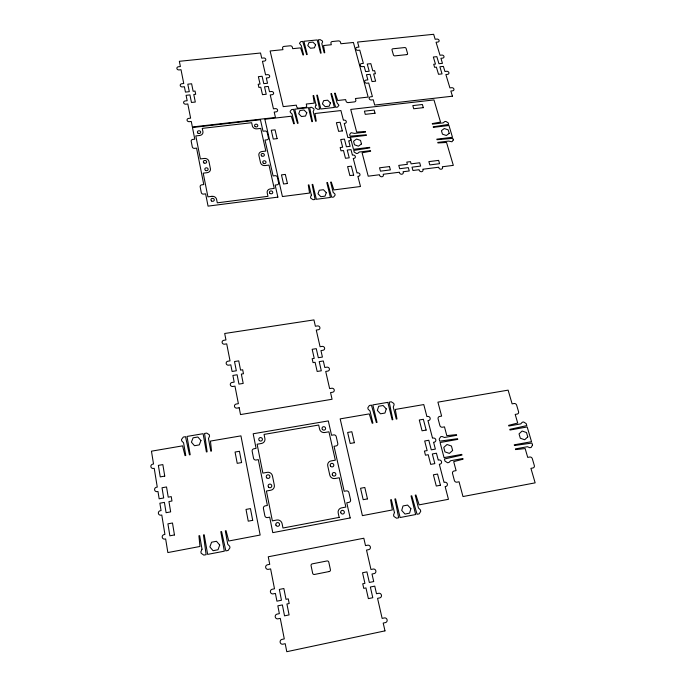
<?xml version="1.0" encoding="UTF-8"?>
<svg xmlns="http://www.w3.org/2000/svg" width="686" height="686" viewBox="0 0 686 686"><rect width="100%" height="100%" fill="white"/><g stroke="black" fill="none" stroke-linecap="round" stroke-linejoin="round"><path stroke-width="1.03" d="M394.45 512.562L393.55 514.997L393.901 516.438L396.551 518.204L398.677 517.793L394.87 498.988L395.573 498.851L400.101 517.527L415.647 514.543L411.043 495.944L411.746 495.815L417.062 514.277L419.172 513.874L420.75 511.31L420.389 509.878L418.443 507.992L415.244 495.155L415.948 495.026L419.137 504.862L448.447 499.305L445.137 486.588L445.823 486.46A2.221 2.058 44.6 0 0 447.349 483.964A2.221 2.058 44.6 0 0 444.725 482.249L444.039 482.378L439.323 464.259L440.009 464.13A2.204 2.032 41.4 0 0 441.527 461.678A2.204 2.032 41.4 0 0 438.929 459.98L438.243 460.109L436.442 453.214L432.334 453.961L434.838 463.625L430.705 464.379L428.218 454.707L425.466 455.204L424.411 451.071L427.155 450.582L424.685 440.995L428.793 440.266L431.271 449.836L435.37 449.098L433.595 442.264L434.272 442.144A2.178 2.007 38.4 0 0 435.79 439.735A2.178 2.007 38.4 0 0 433.209 438.054L432.532 438.174L427.953 420.604L428.63 420.484A2.152 1.981 35.6 0 0 430.139 418.117A2.152 1.981 35.6 0 0 427.584 416.462L426.906 416.574L423.776 404.569L395.29 409.448L396.954 418.957L396.276 419.077L393.258 407.004L394.124 404.766L393.79 403.437L391.252 401.782L389.211 402.133L392.846 419.669L392.16 419.789L387.847 402.365L372.807 404.911L377.043 422.405L376.357 422.525L371.435 405.143L369.377 405.495L367.799 407.853L368.125 409.199L369.986 410.974L372.91 423.116L372.215 423.236L369.257 413.898L340.17 418.88L362.397 515.632L392.341 509.955L390.634 499.777L391.337 499.648L394.45 512.562M410.88 508.686L409.585 513.162L404.989 514.046L401.704 510.427L403.016 505.951L407.595 505.085L410.88 508.686M311.384 195.184L310.509 197.071L310.784 198.228L313.125 199.703L315.063 199.454L312.139 184.483L312.773 184.397L316.349 199.283L330.455 197.448L326.819 182.613L327.454 182.527L331.732 197.285L333.653 197.036L335.145 195.064L334.862 193.924L333.164 192.372L330.635 182.124L331.269 182.047L333.876 189.919L360.493 186.498L357.878 176.336L358.504 176.251A1.955 1.672 16.9 0 0 359.953 174.33A1.955 1.672 16.9 0 0 357.638 172.881L357.012 172.966L353.264 158.466L353.89 158.389A1.947 1.655 16.3 0 0 355.339 156.494A1.947 1.655 16.3 0 0 353.033 155.062L352.415 155.139L350.992 149.617L347.245 150.071L349.234 157.814L345.478 158.277L343.497 150.526L341.002 150.834L340.162 147.524L342.657 147.224L340.702 139.541L344.432 139.095L346.396 146.77L350.134 146.315L348.72 140.836L349.346 140.759A1.929 1.629 15.7 0 0 350.786 138.898A1.929 1.629 15.7 0 0 348.497 137.483L347.879 137.552L344.235 123.446L344.852 123.369A1.921 1.612 15.2 0 0 346.293 121.542A1.921 1.612 15.2 0 0 344.02 120.136L343.403 120.213L340.916 110.557L314.977 113.516L316.22 121.139L315.594 121.208L313.202 111.509L314.042 109.76L313.776 108.688L311.521 107.299L309.66 107.505L312.482 121.568L311.856 121.645L308.426 107.642L294.74 109.194L298.11 123.231L297.475 123.309L293.488 109.331L291.619 109.546L290.127 111.372L290.384 112.453L292.022 113.927L294.345 123.669L293.719 123.746L291.284 116.226L264.856 119.244L282.418 196.548L309.558 193.058L308.288 184.971L308.932 184.886L311.384 195.184M202.018 549.194L200.895 551.758L201.152 553.268L203.836 555.111L206.117 554.674L203.459 534.943L204.214 534.797L207.644 554.382L224.331 551.184L220.806 531.684L221.561 531.539L225.84 550.892L228.112 550.455L229.964 547.762L229.69 546.262L227.769 544.298L225.317 530.835L226.063 530.698L228.73 541.005L260.157 535.037L240.94 435.867L210.456 441.081L211.52 451.036L210.791 451.165L208.484 438.534L209.556 436.193L209.307 434.795L206.735 433.08L204.548 433.449L207.121 451.8L206.392 451.928L203.09 433.698L187.004 436.433L190.202 454.732L189.465 454.852L185.529 436.682L183.334 437.051L181.49 439.529L181.73 440.935L183.565 442.787L185.769 455.495L185.031 455.624L182.579 445.857L151.452 451.182L153.527 464.01L152.781 464.148A2.281 2.178 -16.9 0 0 150.877 466.686A2.281 2.178 -16.9 0 0 153.475 468.444L154.23 468.315L157.266 487.111L156.511 487.24A2.307 2.212 -21.3 0 0 154.599 489.83A2.307 2.212 -21.3 0 0 157.223 491.613L157.977 491.485L159.161 498.799L163.697 497.976L162.025 487.763L166.535 486.957L168.224 497.161L171.234 496.621L171.963 501.012L168.945 501.56L170.651 511.876L166.098 512.699L164.408 502.384L159.872 503.198L161.064 510.573L160.301 510.71A2.324 2.247 -27 0 0 158.38 513.351A2.324 2.247 -27 0 0 161.021 515.16L161.785 515.014L164.923 534.42L164.151 534.566A2.35 2.272 -34.1 0 0 162.222 537.249A2.35 2.272 -34.1 0 0 164.889 539.076L165.652 538.939L167.856 552.564L199.978 546.468L198.914 535.792L199.669 535.655L202.018 549.194M316.075 105.129L315.234 106.879L315.5 107.942L317.755 109.34L319.616 109.125L316.778 95.217L317.386 95.148L320.851 108.988L334.416 107.445L330.892 93.656L331.51 93.588L335.651 107.308L337.495 107.102L338.927 105.292L337.015 102.771L334.562 93.245L335.18 93.176L337.692 100.508L345.65 99.616L346.061 101.202A1.904 1.578 15.2 0 0 348.308 102.591L354.413 101.897A1.895 1.578 15.5 0 0 355.828 100.105L355.408 98.518L368.159 97.086L353.419 42.481L340.908 43.758L340.505 42.24A1.852 1.501 14.1 0 0 338.309 40.911L332.333 41.52A1.861 1.509 13.8 0 0 330.935 43.218L331.329 44.736L323.535 45.533L324.761 52.719L324.161 52.779L321.811 43.621L322.617 41.983L322.36 40.971L320.165 39.634L318.364 39.822L321.142 53.088L320.542 53.156L317.164 39.942L303.915 41.271L307.225 54.528L306.625 54.588L302.706 41.4L300.897 41.58L299.456 43.287L301.3 45.705L303.589 54.906L302.98 54.966L300.597 47.866L292.699 48.672L292.322 47.145A1.878 1.526 11.7 0 0 290.127 45.799L284.047 46.416A1.878 1.526 11.4 0 0 282.589 48.131L282.958 49.666L270.113 50.978L283.224 106.63L296.318 105.164L296.712 106.767A1.921 1.604 12.3 0 0 298.967 108.165L305.184 107.462A1.921 1.604 12.7 0 0 306.651 105.644L306.256 104.04L314.308 103.14L313.082 95.628L313.699 95.56L316.075 105.129M386.252 408.899L384.957 413.049L380.507 413.812L377.351 410.417L378.663 406.266L383.105 405.512L386.252 408.899M219.709 545.053L218.011 549.76L213.08 550.704L209.865 546.922L211.58 542.214L216.493 541.288L219.709 545.053M326.313 192.663L325.018 196.162L320.851 196.702L317.987 193.744L319.29 190.254L323.449 189.713L326.313 192.663M330.429 102.969L329.186 106.193L325.181 106.647L322.42 103.869L323.672 100.653L327.668 100.199L330.429 102.969M200.947 440.541L199.266 444.897L194.498 445.72L191.411 442.17L193.1 437.822L197.86 437.008L200.947 440.541M306.805 112.796L305.519 116.054L301.471 116.517L298.71 113.713L300.005 110.455L304.044 110L306.805 112.796M315.62 44.77L314.385 47.831L310.458 48.234L307.774 45.568L309.017 42.515L312.936 42.12L315.62 44.77M532.516 445.077L531.127 447.469L529.798 447.709L527.414 446.723L515.435 448.91L515.632 449.587L525.15 448.558L527.723 457.399L529.729 457.03A2.195 1.964 44.2 0 1 532.319 458.702L534.325 465.545A2.204 1.972 44.9 0 1 532.928 467.972L530.921 468.349L535.149 482.85L462.981 496.544L459.054 481.778L456.996 482.164A2.221 2.041 44.4 0 1 454.372 480.449L452.537 473.477A2.212 2.041 43.5 0 1 454.038 471.008L456.096 470.63L453.703 461.627L463.067 459.191L462.878 458.505L450.608 460.743L448.918 462.501L447.546 462.75L444.948 461.052L444.408 458.985L461.961 455.067L461.772 454.381L444.048 457.605L440.086 442.53L457.733 439.374L457.553 438.697L439.726 441.167L439.194 439.126L440.695 436.725L442.058 436.485L444.451 437.479L456.644 435.31L456.464 434.632L446.809 435.636L444.477 426.864L442.444 427.215A2.161 1.981 37.2 0 1 439.88 425.552L438.105 418.837A2.152 1.972 36.4 0 1 439.597 416.471L441.621 416.119L437.917 402.15L508.12 390.137L512.116 403.865L514.088 403.522A2.144 1.904 38.9 0 1 516.635 405.143L518.565 411.737A2.144 1.912 39.5 0 1 517.167 414.061L515.195 414.413L517.707 423.039L508.643 425.346L508.841 426.015L520.734 423.897L522.32 422.216L523.641 421.984L526.205 423.622L526.788 425.62L509.801 429.359L509.99 430.028L527.182 426.958L531.53 441.698L514.26 444.837L514.457 445.514L531.924 443.053L532.516 445.077M453.283 139.961L451.963 141.796L448.635 141.084L437.779 142.414L437.942 142.954L446.543 142.465L453.317 165.369L442.367 166.758L442.53 167.315A1.929 1.629 21.8 0 1 441.184 169.202A1.929 1.629 21.8 0 1 438.869 167.778L438.714 167.23L422.79 169.245L422.953 169.802A1.938 1.638 20.7 0 1 421.581 171.706A1.938 1.638 20.7 0 1 419.266 170.274L419.112 169.716L412.955 170.497L412.02 167.17L420.629 166.081L419.686 162.771L411.094 163.851L410.477 161.639L406.789 162.102L407.398 164.314L398.763 165.395L399.681 168.73L408.324 167.633L409.25 170.968L403.076 171.757L403.231 172.315A1.947 1.655 19.6 0 1 401.833 174.218A1.947 1.655 19.6 0 1 399.509 172.786L399.363 172.229L383.208 174.278L383.354 174.836A1.947 1.664 18.4 0 1 381.939 176.756A1.947 1.664 18.4 0 1 379.615 175.316L379.469 174.75L368.211 176.182L362.097 152.815L370.637 151.194L370.491 150.646L359.318 152.018L357.74 153.347L356.488 153.501L354.19 152.069L353.762 150.423L369.763 147.902L369.617 147.353L353.479 149.316L350.357 137.26L366.427 135.339L366.29 134.799L350.074 136.171L349.654 134.542L351.086 132.69L354.465 133.401L365.569 132.089L365.424 131.541L356.651 132.029L350.735 109.434L433.972 99.916L440.523 122.082L432.283 123.609L432.446 124.14L443.225 122.863L444.708 121.585L445.9 121.439L448.164 122.828L448.644 124.423L433.226 126.816L433.38 127.347L448.961 125.487L452.477 137.269L436.836 139.172L436.991 139.712L452.803 138.34L453.283 139.961M527.766 436.896L524.679 439.752L520.305 438.243L519.036 433.878L522.123 431.031L526.488 432.54L527.766 436.896M452.623 450.479L449.381 453.403L444.948 451.868L443.773 447.418L447.023 444.502L451.439 446.037L452.623 450.479M449.219 133.35L446.354 135.502L442.453 134.164L441.424 130.674L444.288 128.531L448.181 129.868L449.219 133.35M361.453 143.957L358.426 146.161L354.473 144.806L353.547 141.239L356.574 139.044L360.519 140.407L361.453 143.957M384.983 630.871L286.782 651.7L285.213 643.691L282.915 644.18A2.444 2.35 -89.9 0 1 280.145 642.268A2.444 2.35 -89.9 0 1 281.98 639.395L284.287 638.906L280.274 618.352L277.984 618.823A2.401 2.332 89.3 0 1 275.24 616.937A2.401 2.332 89.3 0 1 277.067 614.116L279.356 613.644L277.83 605.832L282.383 604.915L284.527 615.848L289.089 614.905L286.92 603.989L289.192 603.526L288.266 598.869L286.002 599.332L283.858 588.519L279.339 589.428L281.466 600.25L276.921 601.168L275.412 593.424L273.139 593.879A2.358 2.315 87.5 0 1 270.421 592.018A2.358 2.315 87.5 0 1 272.239 589.248L274.503 588.794L270.618 568.9L268.372 569.337A2.324 2.298 82.9 0 1 265.671 567.502A2.324 2.298 82.9 0 1 267.48 564.784L269.735 564.346L268.26 556.783L363.82 538.236L365.509 545.619L367.679 545.198A2.298 2.195 54.6 0 1 370.363 546.991A2.298 2.195 54.6 0 1 368.699 549.64L366.521 550.069L370.963 569.491L373.15 569.054A2.324 2.221 60 0 1 375.851 570.872A2.324 2.221 60 0 1 374.187 573.573L371.992 574.01L373.724 581.574L369.334 582.457L366.924 571.875L362.542 572.75L364.926 583.349L362.731 583.795L363.752 588.365L365.955 587.919L368.373 598.621L372.79 597.712L370.363 587.019L374.762 586.127L376.503 593.75L378.706 593.296A2.358 2.238 64.6 0 1 381.433 595.139A2.358 2.238 64.6 0 1 379.761 597.883L377.557 598.338L382.136 618.395L384.357 617.932A2.392 2.264 68.3 0 1 387.101 619.801A2.392 2.264 68.3 0 1 385.421 622.596L383.2 623.068L384.983 630.871M329.271 571.515L314.462 574.465A1.552 1.509 66.8 0 1 312.653 573.239L311.075 565.667A1.544 1.509 64.2 0 1 312.241 563.866L327.008 560.959A1.544 1.501 61.1 0 1 328.8 562.168L330.42 569.706A1.552 1.501 63.5 0 1 329.271 571.515M339.167 517.39L282.975 528.023L282.083 523.607A4.528 4.476 36.5 0 0 276.784 520.022L272.359 520.854L266.425 491.022L270.807 490.224A4.468 4.365 17.5 0 0 274.314 485.113L272.436 475.827A4.45 4.339 15.6 0 0 267.223 472.337L262.867 473.117L257.121 444.236L261.443 443.482A4.399 4.227 11.2 0 0 264.907 438.568L264.067 434.41L318.69 425.037L319.599 429.136A4.348 4.133 24.7 0 0 324.727 432.523L328.946 431.794L335.325 460.177L331.072 460.932A4.408 4.227 31.6 0 0 327.745 465.905L329.777 475.064A4.425 4.253 33.7 0 0 335 478.536L339.278 477.756L345.864 507.065L341.551 507.872A4.502 4.348 44.3 0 0 338.198 513.025L339.167 517.39M350.186 517.956L272.779 532.645L269.709 517.158L267.497 517.578A2.255 2.23 23.3 0 1 264.856 515.786L263.415 508.472A2.255 2.221 19.5 0 1 265.19 505.882L267.394 505.471L258.305 459.629L256.135 460.006A2.212 2.144 10.1 0 1 253.546 458.274L252.156 451.242A2.212 2.135 9.6 0 1 253.914 448.764L256.084 448.387L253.185 433.766L328.311 420.912L331.552 435.267L333.653 434.898A2.178 2.075 27.5 0 1 336.226 436.588L337.786 443.482A2.187 2.084 28.7 0 1 336.149 445.926L334.039 446.294L344.175 491.296L346.319 490.893A2.23 2.144 39.7 0 1 348.942 492.642L350.572 499.802A2.238 2.152 41.7 0 1 348.917 502.358L346.764 502.761L350.186 517.956M174.458 534.96L169.871 535.817L167.916 523.847L172.486 522.998L174.458 534.96M252.705 520.34L248.246 521.171L246.008 509.424L250.45 508.6L252.705 520.34M367.464 498.893L363.194 499.691L360.553 488.269L364.815 487.48L367.464 498.893M440.438 485.259L436.279 486.031L433.389 474.815L437.531 474.052L440.438 485.259M164.743 476.101L160.25 476.89L158.372 465.382L162.848 464.602L164.743 476.101M241.601 462.57L237.219 463.342L235.066 452.04L239.431 451.285L241.601 462.57M354.388 442.71L350.194 443.456L347.648 432.463L351.832 431.734L354.388 442.71M426.152 430.079L422.062 430.799L419.283 420.004L423.365 419.292L426.152 430.079M239.182 407.758L237.039 408.11A2.178 2.067 5.8 0 1 234.492 406.429A2.178 2.067 5.8 0 1 236.241 404.028L238.385 403.677L234.964 386.132L232.837 386.475A2.169 2.041 5.6 0 1 230.316 384.812A2.169 2.041 5.6 0 1 232.057 382.462L234.183 382.119L232.88 375.448L237.116 374.77L238.96 384.109L243.204 383.423L241.352 374.093L243.47 373.75L242.673 369.771L240.563 370.114L238.737 360.87L234.518 361.531L236.336 370.783L232.1 371.46L230.805 364.841L228.695 365.175A2.152 2.007 5.4 0 1 226.191 363.529A2.152 2.007 5.4 0 1 227.924 361.213L230.033 360.879L226.714 343.866L224.614 344.183A2.135 1.972 5.3 0 1 222.135 342.563A2.135 1.972 5.3 0 1 223.859 340.29L225.96 339.964L224.691 333.49L313.939 319.908L315.389 326.244L317.421 325.936A2.092 1.912 17.3 0 1 319.89 327.531A2.092 1.912 17.3 0 1 318.295 329.752L316.263 330.06L320.07 346.722L322.111 346.404A2.109 1.947 18.7 0 1 324.598 348.016A2.109 1.947 18.7 0 1 322.995 350.272L320.954 350.597L322.429 357.072L318.33 357.723L316.272 348.66L312.173 349.303L314.222 358.384L312.164 358.709L313.039 362.62L315.097 362.294L317.164 371.452L321.297 370.792L319.213 361.633L323.32 360.973L324.812 367.499L326.87 367.173A2.127 1.972 20.4 0 1 329.374 368.802A2.127 1.972 20.4 0 1 327.771 371.1L325.713 371.435L329.632 388.593L331.707 388.25A2.144 2.007 22.5 0 1 334.228 389.905A2.144 2.007 22.5 0 1 332.616 392.238L330.549 392.589L332.067 399.261L240.512 414.576L239.182 407.758M277.873 197.131L208.055 206.126L205.629 193.855L203.631 194.104A2.024 1.758 5.7 0 1 201.298 192.612L200.158 186.806A2.024 1.749 5.7 0 1 201.804 184.826L203.785 184.577L196.565 148.133L194.601 148.365A1.989 1.698 5.6 0 1 192.303 146.907L191.205 141.307A1.989 1.689 5.6 0 1 192.835 139.404L194.79 139.181L192.474 127.519L260.431 119.75L263.012 131.232L264.925 131.009A1.955 1.655 10.4 0 1 267.197 132.441L268.449 137.946A1.955 1.664 10.4 0 1 266.914 139.824L265.002 140.047L273.088 175.933L275.026 175.693A1.981 1.715 11.1 0 1 277.35 177.151L278.645 182.853A1.989 1.724 11.2 0 1 277.093 184.808L275.146 185.057L277.873 197.131M211.905 196.333L207.927 196.848L203.21 173.164L207.163 172.675A4.013 3.447 6.2 0 0 210.422 168.773L208.93 161.381A3.996 3.43 6.2 0 0 204.317 158.457L200.381 158.929L195.81 135.922L199.712 135.476A3.953 3.344 6.1 0 0 202.936 131.695L202.259 128.376L251.651 122.717L252.379 125.992A3.902 3.293 9.8 0 0 256.933 128.839L260.749 128.402L265.842 151.066L262.001 151.529A3.944 3.37 10.2 0 0 258.888 155.353L260.509 162.651A3.953 3.387 10.3 0 0 265.13 165.566L268.998 165.094L274.237 188.418L270.344 188.907A3.996 3.473 10.8 0 0 267.206 192.86L267.977 196.325L217.299 202.833L216.587 199.326A4.056 3.533 6.3 0 0 211.905 196.333M389.485 166.569L379.547 167.813L380.438 171.157L390.385 169.905L389.485 166.569M438.62 160.387L428.87 161.613L429.813 164.923L439.58 163.688L438.62 160.387M287.425 183.505L283.558 183.994L281.474 174.887L285.333 174.407L287.425 183.505M353.667 175.127L349.894 175.599L347.605 166.629L351.369 166.166L353.667 175.127M277.093 138.623L273.277 139.069L271.27 130.271L275.069 129.834L277.093 138.623M342.34 130.923L338.618 131.36L336.406 122.691L340.119 122.254L342.34 130.923M375.036 113.233L365.278 114.365L364.42 111.158L374.17 110.043L375.036 113.233M423.305 107.659L413.718 108.765L412.809 105.601L422.387 104.504L423.305 107.659M452.434 96.194L374.693 105.052L373.261 99.77L371.443 99.976A1.895 1.569 16.4 0 1 369.197 98.595A1.895 1.569 16.4 0 1 370.586 96.812L372.404 96.606L368.708 83.006L366.899 83.203A1.878 1.544 15.9 0 1 364.669 81.84A1.878 1.544 15.9 0 1 366.05 80.082L367.859 79.885L366.453 74.705L370.054 74.32L372.035 81.574L375.636 81.18L373.647 73.934L375.439 73.736L374.59 70.641L372.798 70.838L370.826 63.652L367.242 64.03L369.205 71.224L365.612 71.61L364.206 66.465L362.414 66.653A1.869 1.526 15.5 0 1 360.201 65.307A1.869 1.526 15.5 0 1 361.582 63.575L363.374 63.386L359.773 50.138L357.989 50.327A1.852 1.501 15.1 0 1 355.794 48.989A1.852 1.501 15.1 0 1 357.166 47.283L358.95 47.102L357.578 42.06L433.655 34.3L435.156 39.256L436.896 39.085A1.826 1.458 18.8 0 1 439.083 40.397A1.826 1.458 18.8 0 1 437.797 42.06L436.064 42.24L440.018 55.266L441.758 55.077A1.835 1.483 19.3 0 1 443.962 56.406A1.835 1.483 19.3 0 1 442.676 58.104L440.935 58.284L442.461 63.344L438.963 63.721L436.828 56.638L433.338 57.015L435.464 64.098L433.706 64.287L434.624 67.331L436.382 67.142L438.526 74.285L442.041 73.899L439.889 66.765L443.388 66.388L444.931 71.473L446.689 71.284A1.852 1.501 19.8 0 1 448.901 72.622A1.852 1.501 19.8 0 1 447.615 74.345L445.866 74.534L449.913 87.902L451.68 87.705A1.861 1.518 20.4 0 1 453.909 89.051A1.861 1.518 20.4 0 1 452.623 90.801L450.856 91.006L452.434 96.194M275.455 117.478L192.372 126.97L191.274 121.456L189.336 121.671A1.972 1.664 5.6 0 1 187.064 120.247A1.972 1.664 5.6 0 1 188.684 118.378L190.622 118.155L187.81 103.972L185.88 104.186A1.964 1.638 5.6 0 1 183.625 102.771A1.964 1.638 5.6 0 1 185.237 100.936L187.167 100.722L186.095 95.32L189.945 94.908L191.454 102.463L195.304 102.043L193.786 94.488L195.699 94.282L195.047 91.058L193.135 91.264L191.626 83.778L187.801 84.181L189.302 91.675L185.452 92.096L184.388 86.728L182.476 86.933A1.947 1.612 5.6 0 1 180.238 85.536A1.947 1.612 5.6 0 1 181.841 83.726L183.754 83.521L181.018 69.715L179.115 69.921A1.938 1.595 5.6 0 1 176.894 68.531A1.938 1.595 5.6 0 1 178.489 66.748L180.392 66.551L179.355 61.303L260.534 53.011L261.726 58.173L263.578 57.976A1.895 1.552 10.3 0 1 265.782 59.339A1.895 1.552 10.3 0 1 264.299 61.088L262.446 61.277L265.585 74.834L267.446 74.637A1.904 1.578 10.5 0 1 269.667 76.009A1.904 1.578 10.5 0 1 268.175 77.784L266.314 77.981L267.531 83.246L263.793 83.649L262.103 76.275L258.373 76.678L260.054 84.052L258.185 84.258L258.905 87.431L260.783 87.225L262.481 94.668L266.237 94.256L264.53 86.822L268.269 86.419L269.495 91.718L271.364 91.512A1.921 1.595 10.7 0 1 273.603 92.902A1.921 1.595 10.7 0 1 272.102 94.702L270.233 94.908L273.457 108.834L275.335 108.62A1.929 1.621 11 0 1 277.598 110.026A1.929 1.621 11 0 1 276.089 111.852L274.203 112.067L275.455 117.478M406.687 54.623L394.913 55.866A1.235 0.995 17 0 1 393.438 54.974L391.998 49.915A1.226 0.995 16.9 0 1 392.889 48.792L404.637 47.566A1.226 0.986 17.4 0 1 406.103 48.449L407.561 53.491A1.226 0.995 17.6 0 1 406.687 54.623M340.745 512.639A1.878 1.809 44.3 0 0 343.832 513.557A1.878 1.809 44.3 0 0 342.983 510.444A1.878 1.809 44.3 0 0 340.745 512.639M275.926 525.133A1.887 1.869 36.5 0 0 279.151 525.605A1.887 1.869 36.5 0 0 277.916 522.586A1.887 1.869 36.5 0 0 275.926 525.133M268.578 487.129A1.861 1.818 17.5 0 0 271.716 486.477A1.861 1.818 17.5 0 0 269.538 484.127A1.861 1.818 17.5 0 0 268.578 487.129M332.384 474.944A1.844 1.775 33.7 0 0 335.523 475.415A1.844 1.775 33.7 0 0 334.262 472.517A1.844 1.775 33.7 0 0 332.384 474.944M330.395 465.905A1.835 1.758 31.6 0 0 333.542 466.154A1.835 1.758 31.6 0 0 332.093 463.367A1.835 1.758 31.6 0 0 330.395 465.905M266.717 477.816A1.852 1.809 15.6 0 0 269.847 477.182A1.852 1.809 15.6 0 0 267.677 474.841A1.852 1.809 15.6 0 0 266.717 477.816M259.342 440.575A1.835 1.758 11.2 0 0 262.378 439.752A1.835 1.758 11.2 0 0 260.088 437.608A1.835 1.758 11.2 0 0 259.342 440.575M322.351 429.367A1.809 1.724 24.7 0 0 325.447 429.196A1.809 1.724 24.7 0 0 323.638 426.683A1.809 1.724 24.7 0 0 322.351 429.367M255.166 126.567A1.621 1.372 9.8 0 0 257.79 125.864A1.621 1.372 9.8 0 0 255.629 124.235A1.621 1.372 9.8 0 0 255.166 126.567M198.057 133.238A1.646 1.398 6.1 0 0 200.672 132.355A1.646 1.398 6.1 0 0 198.391 130.846A1.646 1.398 6.1 0 0 198.057 133.238M204.008 162.976A1.664 1.432 6.2 0 0 206.649 162.067A1.664 1.432 6.2 0 0 204.334 160.524A1.664 1.432 6.2 0 0 204.008 162.976M261.709 155.928A1.646 1.406 10.2 0 0 264.359 155.19A1.646 1.406 10.2 0 0 262.172 153.535A1.646 1.406 10.2 0 0 261.709 155.928M263.338 163.234A1.646 1.415 10.3 0 0 265.997 162.488A1.646 1.415 10.3 0 0 263.793 160.833A1.646 1.415 10.3 0 0 263.338 163.234M205.483 170.385A1.672 1.441 6.2 0 0 208.132 169.459A1.672 1.441 6.2 0 0 205.809 167.916A1.672 1.441 6.2 0 0 205.483 170.385M211.605 200.998A1.689 1.475 6.3 0 0 214.281 200.046A1.689 1.475 6.3 0 0 211.931 198.468A1.689 1.475 6.3 0 0 211.605 200.998M269.975 193.366A1.664 1.449 10.8 0 0 272.728 192.775A1.664 1.449 10.8 0 0 270.636 190.948A1.664 1.449 10.8 0 0 269.975 193.366"/></g></svg>
